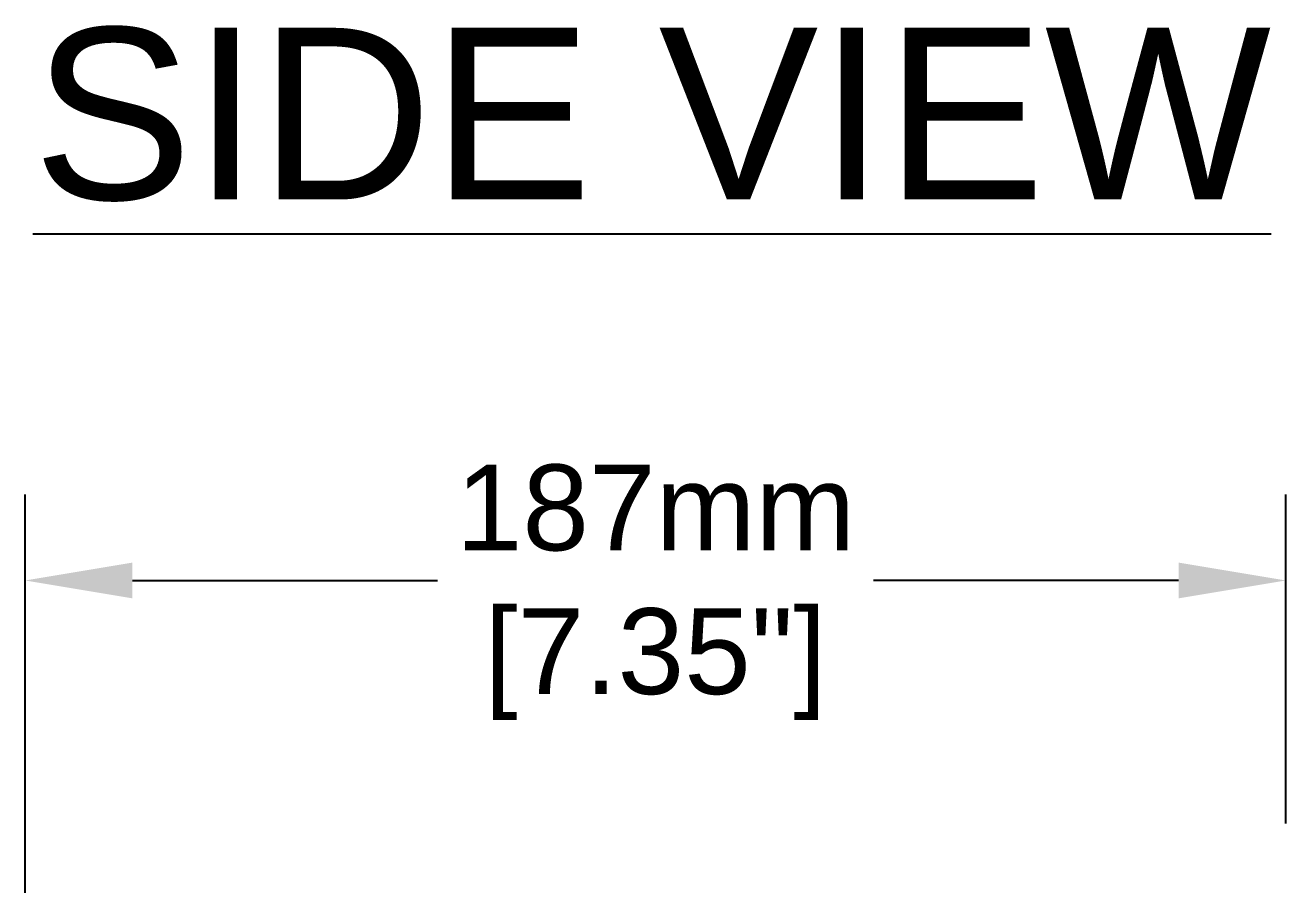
# Model space of a CAD drawing. Header units: inches. Extents: x 2.5 to 102.3, y 2 to 82.2.
# Drawn here: x 91.84 to 99.19, y 11.58 to 16.59 of the extents above; entities that cross this region are included whole.
import ezdxf
from ezdxf.enums import TextEntityAlignment as Align

# ---------------------------------------------------------------- set-up
doc = ezdxf.new("R2010")
doc.units = ezdxf.units.IN
doc.header["$MEASUREMENT"] = 0
doc.layers.add('DIM', color=1, linetype='Continuous')
doc.styles.add('Arial', font='arial.ttf')
doc.dimstyles.new('ETC EU Metric & ANSI.50 Stacked', dxfattribs={"dimscale": 2.666667, "dimtxt": 0.5, "dimasz": 0.625, "dimexe": 0.5, "dimexo": 0.5, "dimgap": 0.166667, "dimtad": 0, "dimtih": 1, "dimtoh": 1, "dimdec": 0, "dimlfac": 25.4, "dimzin": 4, "dimdsep": 46, "dimtxsty": 'Arial', "dimcen": 0.25, "dimadec": 0, "dimazin": 0, "dimtfac": 0.75, "dimtdec": 0, "dimtofl": 0, "dimtmove": 0, "dimatfit": 3, "dimfxl": 1, "dimtolj": 1, "dimtzin": 0, "dimarcsym": 0})

# ---------------------------------------------------------------- blocks, each defined once
blk = doc.blocks.new('*D3')
at = {"layer": 'Defpoints', "color": 0, "transparency": 16777216}
for p in [(99.1925, 13.3513), (99.1925, 11.4362), (91.845, 10.6831)]:
    blk.add_point(p, dxfattribs=at)
at = {"layer": 'DIM', "color": 0, "lineweight": -2, "transparency": 16777216}
for p, q in [((91.845, 11.1831), (91.845, 13.8513)), ((99.1925, 11.9362), (99.1925, 13.8513)), ((92.47, 13.3513), (94.2481, 13.3513)), ((98.5675, 13.3513), (96.7894, 13.3513))]:
    blk.add_line(p, q, dxfattribs=at)
at = {"layer": 'DIM', "color": 0, "transparency": 16777216}
for points in [[(92.47, 13.4554), (92.47, 13.2471), (91.845, 13.3513)], [(98.5675, 13.4554), (98.5675, 13.2471), (99.1925, 13.3513)]]:
    blk.add_solid(points, dxfattribs=at)
at = {"layer": 'DIM', "color": 0, "transparency": 16777216, "char_height": 0.5, "attachment_point": 5, "style": 'Arial'}
for s, insert in [('\\A1;187mm', (95.5188, 13.7732)), ('\\A1;[7.35"]', (95.5188, 12.8642))]:
    blk.add_mtext(s, dxfattribs=dict(at, insert=insert))

msp = doc.modelspace()

# ---------------------------------------------------------------- texts
at = {"layer": 'DIM', "style": 'Arial'}
msp.add_text('%%USIDE VIEW', height=1, dxfattribs=at).set_placement((95.4975, 15.5709), align=Align.CENTER)

# ---------------------------------------------------------------- dimensions: what is measured, and where the dimension line sits
at = {"layer": 'DIM'}
dim = msp.add_linear_dim(base=(99.1925, 13.3513), p1=(91.845, 10.6831), p2=(99.1925, 11.4362), dimstyle='ETC EU Metric & ANSI.50 Stacked', override={"dimpost": 'mm\\X'}, dxfattribs=at)
dim.commit()
dim.dimension.update_dxf_attribs({"geometry": '*D3', "text_midpoint": (95.5188, 13.3513)})

doc.saveas('drawing.dxf')
